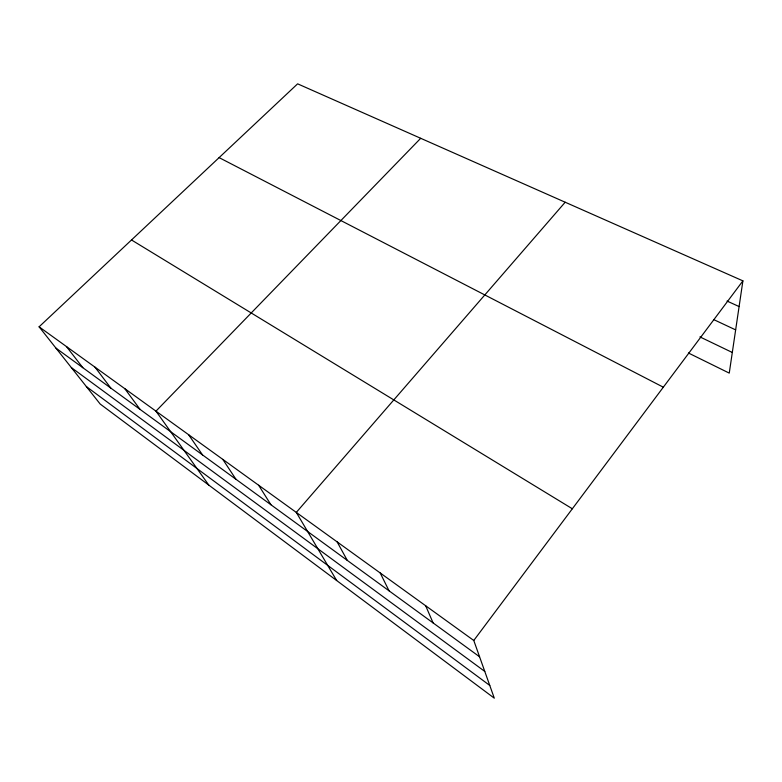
<?xml version="1.0" encoding="UTF-8"?>
<svg xmlns="http://www.w3.org/2000/svg" width="782" height="782" viewBox="0 0 782 782"><rect width="100%" height="100%" fill="white"/><g stroke="black" fill="none" stroke-linecap="round" stroke-linejoin="round"><path stroke-width="1.17" d="M39.1 326.817L473.775 640.478L494.292 698.17L100.164 404.02L39.1 326.817L297.619 83.83L742.9 280.865L729.254 373.112L688.443 353.014M473.775 640.478L742.9 280.865M565.181 202.235L296.3 512.406L336.671 580.527M420.706 138.297L155.96 411.146L208.833 485.123M727.045 301.06L739.098 306.564M713.907 319.691L735.647 329.887M699.929 336.895L732.304 352.477M219.116 157.622L663.332 387.198M131.503 239.966L572.336 508.769M55.933 348.098L479.571 656.782M71.328 367.56L484.781 671.425M86.352 386.552L489.776 685.452M66.441 346.543L82.824 367.687M94.984 367.139L110.858 388.116M124.788 388.654L140.095 409.426M188.589 434.684L202.548 454.928M222.772 459.357L235.949 479.258M258.637 485.231L270.924 504.742M337.13 541.877L347.286 560.381M380.199 572.952L389.055 590.83M425.672 605.767L433.091 622.912"/></g></svg>
